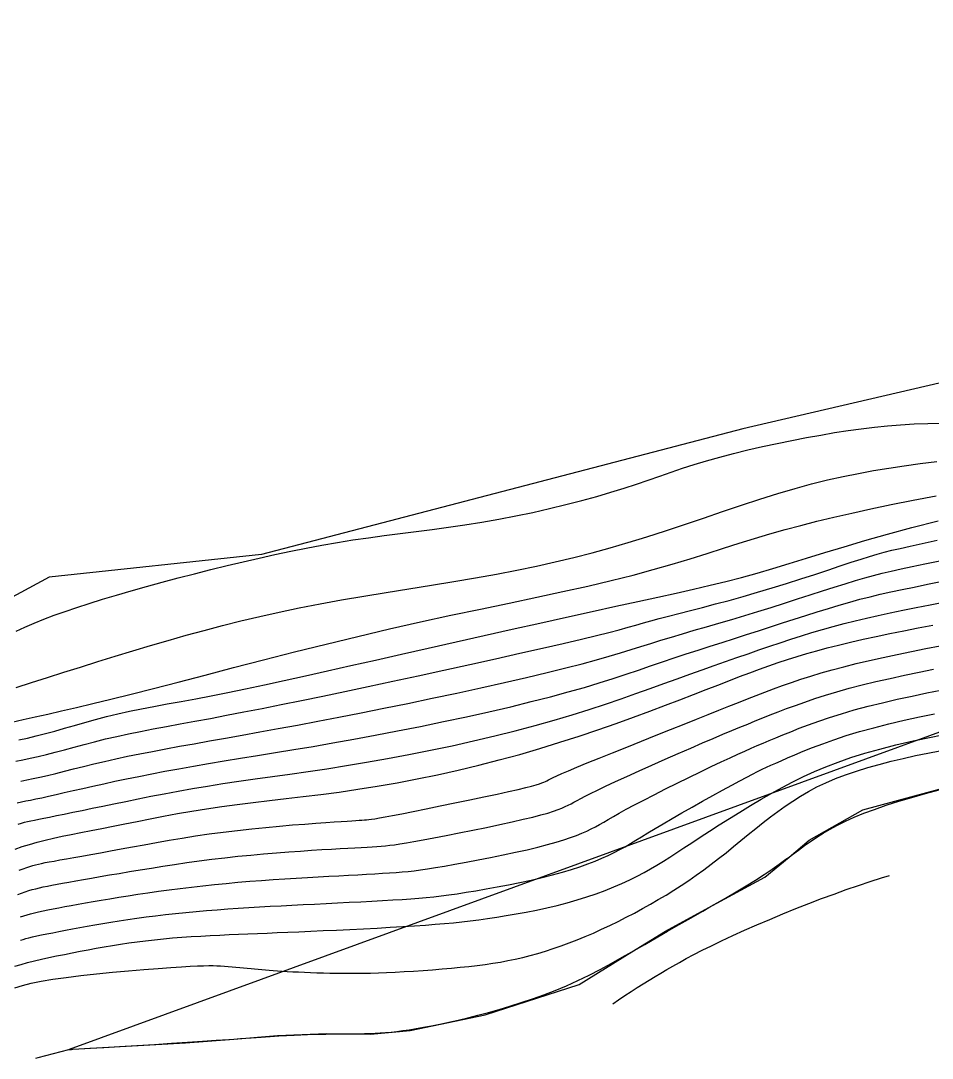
# Model space of a CAD drawing. Header units: metres. Extents: x -2219 to 435, y -3078 to 318.
# Drawn here: x 181.7 to 234.2, y 255.4 to 315.2 of the extents above; entities that cross this region are included whole.
import ezdxf

# ---------------------------------------------------------------- set-up
doc = ezdxf.new("R2010")
doc.units = ezdxf.units.M
for name, color, linetype in [('TERRAIN_BOUNDARY', 6, 'Continuous'), ('TERRAIN_CONTOUR_1M', 3, 'Continuous'), ('TERRAIN_CONTOUR_5M_SUPPLEMENT', 4, 'Continuous')]:
    doc.layers.add(name, color=color, linetype=linetype)

msp = doc.modelspace()

# ---------------------------------------------------------------- linework, layer by layer
at = {"layer": 'TERRAIN_BOUNDARY'}
msp.add_polyline3d([(334.466, 311.988, 0), (326.34, 311.064, 0), (319.276, 315.215, 0), (309.284, 313.622, 0), (283.816, 308.974, 0), (265.196, 302.536, 0), (256.381, 299.4, 0), (223.265, 291.711, 0), (195.534, 284.467, 0), (183.293, 283.155, 0), (172.734, 277.466, 0), (168.827, 278.773, 0), (157.385, 278.49, 0), (135.797, 277.305, 0)], dxfattribs=at)
at = {"layer": 'TERRAIN_CONTOUR_1M'}
for points in [[(301.819, 298.733, 17), (184.445, 255.95, 17), (184.67, 255.963, 17)], [(181.402, 280.043, 2), (181.906, 280.279, 2), (182.438, 280.511, 2), (182.999, 280.739, 2), (183.594, 280.966, 2), (184.225, 281.192, 2), (184.896, 281.42, 2), (185.61, 281.651, 2), (186.37, 281.886, 2), (187.176, 282.127, 2), (188.024, 282.372, 2), (188.906, 282.62, 2), (189.814, 282.867, 2), (190.741, 283.114, 2), (191.678, 283.357, 2), (192.62, 283.595, 2), (193.557, 283.826, 2), (194.484, 284.048, 2), (195.402, 284.261, 2), (196.311, 284.464, 2), (197.215, 284.656, 2), (198.114, 284.837, 2), (199.011, 285.006, 2), (199.907, 285.163, 2), (200.805, 285.306, 2), (201.705, 285.437, 2), (202.61, 285.558, 2), (203.522, 285.674, 2), (204.441, 285.789, 2), (205.369, 285.907, 2), (206.308, 286.033, 2), (207.258, 286.171, 2), (208.223, 286.325, 2), (209.201, 286.499, 2), (210.185, 286.69, 2), (211.165, 286.896, 2), (212.131, 287.114, 2), (213.074, 287.341, 2), (213.985, 287.575, 2), (214.854, 287.813, 2), (215.671, 288.052, 2), (216.431, 288.289, 2), (217.144, 288.524, 2), (217.822, 288.756, 2), (218.48, 288.986, 2), (219.131, 289.213, 2), (219.789, 289.436, 2), (220.467, 289.656, 2), (221.179, 289.872, 2), (221.935, 290.084, 2), (222.728, 290.291, 2), (223.55, 290.491, 2), (224.391, 290.683, 2), (225.241, 290.866, 2), (226.092, 291.039, 2), (226.933, 291.201, 2), (227.756, 291.35, 2), (228.553, 291.486, 2), (229.328, 291.607, 2), (230.09, 291.714, 2), (230.844, 291.806, 2), (231.597, 291.883, 2), (232.357, 291.944, 2), (233.131, 291.991, 2), (233.924, 292.021, 2), (234.743, 292.035, 2)], [(181.406, 276.803, 3), (182.29, 277.086, 3), (183.205, 277.379, 3), (184.148, 277.68, 3), (185.114, 277.986, 3), (186.1, 278.296, 3), (187.102, 278.606, 3), (188.116, 278.916, 3), (189.138, 279.221, 3), (190.165, 279.521, 3), (191.195, 279.813, 3), (192.231, 280.097, 3), (193.279, 280.372, 3), (194.346, 280.639, 3), (195.436, 280.898, 3), (196.556, 281.148, 3), (197.711, 281.39, 3), (198.908, 281.623, 3), (200.147, 281.848, 3), (201.421, 282.066, 3), (202.716, 282.279, 3), (204.021, 282.49, 3), (205.323, 282.699, 3), (206.608, 282.909, 3), (207.866, 283.122, 3), (209.083, 283.34, 3), (210.251, 283.563, 3), (211.374, 283.796, 3), (212.464, 284.039, 3), (213.529, 284.294, 3), (214.578, 284.564, 3), (215.622, 284.851, 3), (216.669, 285.157, 3), (217.729, 285.483, 3), (218.809, 285.831, 3), (219.902, 286.194, 3), (221.001, 286.566, 3), (222.097, 286.937, 3), (223.181, 287.301, 3), (224.244, 287.65, 3), (225.279, 287.977, 3), (226.277, 288.275, 3), (227.231, 288.537, 3), (228.151, 288.766, 3), (229.044, 288.966, 3), (229.922, 289.143, 3), (230.796, 289.301, 3), (231.674, 289.443, 3), (232.568, 289.576, 3), (233.487, 289.702, 3), (234.439, 289.827, 3)], [(181.145, 274.806, 4), (181.805, 274.956, 4), (182.494, 275.112, 4), (183.225, 275.279, 4), (184.013, 275.46, 4), (184.871, 275.661, 4), (185.815, 275.886, 4), (186.859, 276.14, 4), (188.017, 276.428, 4), (189.305, 276.754, 4), (190.732, 277.122, 4), (192.28, 277.524, 4), (193.928, 277.952, 4), (195.655, 278.397, 4), (197.438, 278.851, 4), (199.255, 279.305, 4), (201.085, 279.751, 4), (202.906, 280.179, 4), (204.698, 280.582, 4), (206.45, 280.963, 4), (208.155, 281.325, 4), (209.804, 281.671, 4), (211.39, 282.005, 4), (212.904, 282.33, 4), (214.339, 282.649, 4), (215.685, 282.966, 4), (216.939, 283.283, 4), (218.108, 283.6, 4), (219.203, 283.914, 4), (220.234, 284.224, 4), (221.213, 284.528, 4), (222.151, 284.824, 4), (223.059, 285.111, 4), (223.946, 285.386, 4), (224.825, 285.649, 4), (225.709, 285.901, 4), (226.609, 286.145, 4), (227.539, 286.384, 4), (228.511, 286.621, 4), (229.538, 286.858, 4), (230.634, 287.098, 4), (231.81, 287.344, 4), (233.073, 287.598, 4), (234.401, 287.856, 4)], [(181.371, 272.554, 6), (181.781, 272.635, 6), (182.211, 272.726, 6), (182.665, 272.828, 6), (183.145, 272.946, 6), (183.65, 273.078, 6), (184.181, 273.22, 6), (184.737, 273.371, 6), (185.317, 273.526, 6), (185.921, 273.683, 6), (186.548, 273.839, 6), (187.197, 273.991, 6), (187.869, 274.138, 6), (188.566, 274.28, 6), (189.294, 274.422, 6), (190.056, 274.565, 6), (190.856, 274.711, 6), (191.698, 274.865, 6), (192.587, 275.029, 6), (193.527, 275.205, 6), (194.52, 275.395, 6), (195.57, 275.601, 6), (196.676, 275.822, 6), (197.84, 276.059, 6), (199.062, 276.311, 6), (200.344, 276.58, 6), (201.687, 276.864, 6), (203.092, 277.165, 6), (204.554, 277.48, 6), (206.048, 277.806, 6), (207.544, 278.134, 6), (209.01, 278.459, 6), (210.415, 278.774, 6), (211.73, 279.072, 6), (212.924, 279.347, 6), (213.965, 279.592, 6), (214.833, 279.802, 6), (215.55, 279.982, 6), (216.148, 280.137, 6), (216.657, 280.275, 6), (217.111, 280.401, 6), (217.539, 280.522, 6), (217.975, 280.644, 6), (218.449, 280.773, 6), (218.987, 280.915, 6), (219.588, 281.07, 6), (220.245, 281.238, 6), (220.951, 281.421, 6), (221.698, 281.617, 6), (222.478, 281.827, 6), (223.285, 282.052, 6), (224.111, 282.29, 6), (224.949, 282.542, 6), (225.785, 282.802, 6), (226.609, 283.064, 6), (227.406, 283.323, 6), (228.165, 283.572, 6), (228.872, 283.805, 6), (229.515, 284.017, 6), (230.083, 284.201, 6), (230.568, 284.354, 6), (231.001, 284.483, 6), (231.415, 284.598, 6), (231.847, 284.708, 6), (232.331, 284.822, 6), (232.905, 284.95, 6), (233.602, 285.102, 6), (234.459, 285.288, 6)], [(181.662, 271.411, 7), (182.005, 271.48, 7), (182.374, 271.556, 7), (182.772, 271.643, 7), (183.206, 271.745, 7), (183.675, 271.86, 7), (184.178, 271.985, 7), (184.712, 272.119, 7), (185.278, 272.26, 7), (185.872, 272.404, 7), (186.494, 272.551, 7), (187.143, 272.697, 7), (187.817, 272.841, 7), (188.519, 272.984, 7), (189.251, 273.127, 7), (190.015, 273.271, 7), (190.815, 273.419, 7), (191.654, 273.57, 7), (192.533, 273.727, 7), (193.455, 273.892, 7), (194.424, 274.065, 7), (195.44, 274.247, 7), (196.504, 274.44, 7), (197.618, 274.645, 7), (198.782, 274.863, 7), (199.998, 275.096, 7), (201.268, 275.344, 7), (202.591, 275.609, 7), (203.966, 275.89, 7), (205.372, 276.184, 7), (206.783, 276.486, 7), (208.177, 276.791, 7), (209.527, 277.093, 7), (210.811, 277.387, 7), (212.002, 277.669, 7), (213.077, 277.932, 7), (214.019, 278.175, 7), (214.843, 278.398, 7), (215.57, 278.605, 7), (216.223, 278.8, 7), (216.824, 278.986, 7), (217.395, 279.167, 7), (217.96, 279.346, 7), (218.539, 279.527, 7), (219.151, 279.712, 7), (219.796, 279.903, 7), (220.47, 280.1, 7), (221.17, 280.303, 7), (221.89, 280.512, 7), (222.628, 280.728, 7), (223.379, 280.952, 7), (224.139, 281.183, 7), (224.904, 281.421, 7), (225.666, 281.662, 7), (226.418, 281.904, 7), (227.152, 282.141, 7), (227.86, 282.369, 7), (228.536, 282.585, 7), (229.17, 282.785, 7), (229.757, 282.964, 7), (230.293, 283.12, 7), (230.798, 283.258, 7), (231.299, 283.385, 7), (231.819, 283.509, 7), (232.385, 283.636, 7), (233.023, 283.773, 7), (233.757, 283.927, 7), (234.613, 284.105, 7)], [(181.452, 270.161, 8), (181.697, 270.216, 8), (181.953, 270.269, 8), (182.23, 270.324, 8), (182.536, 270.386, 8), (182.879, 270.458, 8), (183.267, 270.544, 8), (183.7, 270.641, 8), (184.174, 270.75, 8), (184.687, 270.868, 8), (185.238, 270.994, 8), (185.823, 271.126, 8), (186.441, 271.263, 8), (187.089, 271.402, 8), (187.765, 271.544, 8), (188.471, 271.687, 8), (189.207, 271.832, 8), (189.974, 271.978, 8), (190.775, 272.126, 8), (191.609, 272.275, 8), (192.478, 272.426, 8), (193.384, 272.579, 8), (194.327, 272.734, 8), (195.309, 272.893, 8), (196.332, 273.058, 8), (197.396, 273.231, 8), (198.502, 273.415, 8), (199.653, 273.612, 8), (200.848, 273.824, 8), (202.091, 274.052, 8), (203.378, 274.3, 8), (204.695, 274.563, 8), (206.023, 274.838, 8), (207.344, 275.122, 8), (208.639, 275.411, 8), (209.891, 275.701, 8), (211.081, 275.99, 8), (212.19, 276.273, 8), (213.205, 276.548, 8), (214.135, 276.814, 8), (214.992, 277.073, 8), (215.788, 277.325, 8), (216.537, 277.571, 8), (217.252, 277.812, 8), (217.945, 278.048, 8), (218.629, 278.28, 8), (219.314, 278.509, 8), (220.003, 278.736, 8), (220.695, 278.961, 8), (221.389, 279.184, 8), (222.083, 279.407, 8), (222.778, 279.629, 8), (223.473, 279.852, 8), (224.167, 280.075, 8), (224.859, 280.299, 8), (225.546, 280.523, 8), (226.226, 280.743, 8), (226.897, 280.959, 8), (227.556, 281.167, 8), (228.199, 281.366, 8), (228.825, 281.553, 8), (229.431, 281.726, 8), (230.017, 281.885, 8), (230.596, 282.033, 8), (231.182, 282.173, 8), (231.792, 282.31, 8), (232.44, 282.45, 8), (233.141, 282.595, 8), (233.912, 282.752, 8), (234.766, 282.923, 8)], [(181.514, 268.932, 9), (181.703, 268.992, 9), (181.88, 269.042, 9), (182.056, 269.085, 9), (182.244, 269.127, 9), (182.454, 269.169, 9), (182.698, 269.217, 9), (182.986, 269.273, 9), (183.329, 269.342, 9), (183.724, 269.423, 9), (184.17, 269.515, 9), (184.662, 269.617, 9), (185.198, 269.728, 9), (185.774, 269.848, 9), (186.387, 269.975, 9), (187.035, 270.108, 9), (187.714, 270.247, 9), (188.423, 270.39, 9), (189.163, 270.537, 9), (189.934, 270.685, 9), (190.734, 270.833, 9), (191.564, 270.98, 9), (192.424, 271.125, 9), (193.313, 271.266, 9), (194.231, 271.403, 9), (195.179, 271.539, 9), (196.16, 271.676, 9), (197.174, 271.818, 9), (198.222, 271.967, 9), (199.307, 272.128, 9), (200.429, 272.303, 9), (201.591, 272.496, 9), (202.79, 272.709, 9), (204.018, 272.941, 9), (205.263, 273.19, 9), (206.511, 273.453, 9), (207.751, 273.729, 9), (208.971, 274.016, 9), (210.159, 274.312, 9), (211.302, 274.614, 9), (212.391, 274.921, 9), (213.427, 275.231, 9), (214.414, 275.541, 9), (215.354, 275.85, 9), (216.251, 276.156, 9), (217.108, 276.456, 9), (217.93, 276.749, 9), (218.718, 277.033, 9), (219.478, 277.306, 9), (220.211, 277.569, 9), (220.92, 277.822, 9), (221.607, 278.066, 9), (222.276, 278.302, 9), (222.928, 278.53, 9), (223.567, 278.752, 9), (224.195, 278.968, 9), (224.814, 279.178, 9), (225.426, 279.383, 9), (226.035, 279.583, 9), (226.643, 279.777, 9), (227.251, 279.965, 9), (227.863, 280.146, 9), (228.48, 280.321, 9), (229.106, 280.489, 9), (229.742, 280.651, 9), (230.394, 280.807, 9), (231.066, 280.96, 9), (231.764, 281.112, 9), (232.494, 281.264, 9), (233.259, 281.418, 9), (234.066, 281.576, 9), (234.92, 281.741, 9)], [(181.58, 266.274, 11), (181.807, 266.361, 11), (182.012, 266.435, 11), (182.194, 266.497, 11), (182.361, 266.55, 11), (182.522, 266.595, 11), (182.688, 266.636, 11), (182.867, 266.676, 11), (183.071, 266.716, 11), (183.307, 266.76, 11), (183.586, 266.81, 11), (183.915, 266.869, 11), (184.295, 266.936, 11), (184.721, 267.012, 11), (185.191, 267.096, 11), (185.703, 267.188, 11), (186.253, 267.287, 11), (186.838, 267.393, 11), (187.457, 267.507, 11), (188.105, 267.626, 11), (188.782, 267.75, 11), (189.484, 267.877, 11), (190.212, 268.004, 11), (190.961, 268.13, 11), (191.732, 268.252, 11), (192.521, 268.368, 11), (193.327, 268.477, 11), (194.147, 268.577, 11), (194.969, 268.667, 11), (195.78, 268.748, 11), (196.569, 268.821, 11), (197.321, 268.885, 11), (198.025, 268.942, 11), (198.667, 268.99, 11), (199.235, 269.031, 11), (199.72, 269.065, 11), (200.127, 269.093, 11), (200.465, 269.115, 11), (200.745, 269.133, 11), (200.975, 269.147, 11), (201.165, 269.158, 11), (201.324, 269.168, 11), (201.461, 269.177, 11), (201.588, 269.186, 11), (201.72, 269.198, 11), (201.875, 269.217, 11), (202.071, 269.247, 11), (202.325, 269.29, 11), (202.655, 269.35, 11), (203.078, 269.431, 11), (203.611, 269.535, 11), (204.266, 269.666, 11), (205.016, 269.817, 11), (205.832, 269.983, 11), (206.681, 270.158, 11), (207.532, 270.334, 11), (208.352, 270.507, 11), (209.11, 270.668, 11), (209.775, 270.813, 11), (210.321, 270.937, 11), (210.757, 271.04, 11), (211.098, 271.125, 11), (211.357, 271.196, 11), (211.552, 271.256, 11), (211.695, 271.306, 11), (211.803, 271.351, 11), (211.891, 271.393, 11), (211.972, 271.436, 11), (212.064, 271.484, 11), (212.182, 271.543, 11), (212.342, 271.62, 11), (212.558, 271.719, 11), (212.847, 271.847, 11), (213.225, 272.009, 11), (213.708, 272.211, 11), (214.303, 272.457, 11), (214.996, 272.738, 11), (215.762, 273.048, 11), (216.578, 273.377, 11), (217.421, 273.715, 11), (218.268, 274.054, 11), (219.096, 274.385, 11), (219.88, 274.699, 11), (220.604, 274.99, 11), (221.27, 275.257, 11), (221.888, 275.504, 11), (222.465, 275.734, 11), (223.009, 275.95, 11), (223.531, 276.154, 11), (224.037, 276.351, 11), (224.537, 276.542, 11), (225.038, 276.73, 11), (225.547, 276.916, 11), (226.069, 277.1, 11), (226.611, 277.283, 11), (227.177, 277.464, 11), (227.775, 277.645, 11), (228.408, 277.825, 11), (229.084, 278.005, 11), (229.805, 278.185, 11), (230.564, 278.363, 11), (231.354, 278.54, 11), (232.164, 278.713, 11), (232.986, 278.883, 11), (233.811, 279.047, 11), (234.63, 279.204, 11)], [(181.486, 264.883, 12), (181.705, 264.964, 12), (181.917, 265.037, 12), (182.122, 265.102, 12), (182.324, 265.162, 12), (182.527, 265.217, 12), (182.738, 265.268, 12), (182.96, 265.317, 12), (183.2, 265.367, 12), (183.462, 265.418, 12), (183.753, 265.472, 12), (184.078, 265.531, 12), (184.441, 265.597, 12), (184.841, 265.668, 12), (185.276, 265.744, 12), (185.746, 265.826, 12), (186.248, 265.913, 12), (186.781, 266.005, 12), (187.343, 266.1, 12), (187.933, 266.2, 12), (188.548, 266.302, 12), (189.188, 266.407, 12), (189.849, 266.512, 12), (190.53, 266.617, 12), (191.229, 266.719, 12), (191.944, 266.818, 12), (192.673, 266.912, 12), (193.413, 267, 12), (194.163, 267.081, 12), (194.914, 267.154, 12), (195.659, 267.221, 12), (196.39, 267.281, 12), (197.1, 267.335, 12), (197.78, 267.384, 12), (198.422, 267.427, 12), (199.018, 267.465, 12), (199.563, 267.498, 12), (200.058, 267.528, 12), (200.507, 267.554, 12), (200.913, 267.577, 12), (201.281, 267.598, 12), (201.613, 267.617, 12), (201.913, 267.635, 12), (202.186, 267.652, 12), (202.436, 267.669, 12), (202.678, 267.689, 12), (202.927, 267.715, 12), (203.2, 267.749, 12), (203.513, 267.794, 12), (203.881, 267.854, 12), (204.32, 267.93, 12), (204.847, 268.026, 12), (205.47, 268.144, 12), (206.172, 268.279, 12), (206.927, 268.428, 12), (207.709, 268.586, 12), (208.495, 268.747, 12), (209.258, 268.909, 12), (209.975, 269.065, 12), (210.618, 269.212, 12), (211.171, 269.345, 12), (211.636, 269.466, 12), (212.026, 269.576, 12), (212.35, 269.677, 12), (212.62, 269.771, 12), (212.846, 269.86, 12), (213.04, 269.945, 12), (213.212, 270.028, 12), (213.373, 270.112, 12), (213.536, 270.201, 12), (213.717, 270.3, 12), (213.928, 270.414, 12), (214.184, 270.549, 12), (214.499, 270.708, 12), (214.887, 270.899, 12), (215.362, 271.125, 12), (215.931, 271.389, 12), (216.581, 271.685, 12), (217.288, 272.004, 12), (218.032, 272.335, 12), (218.792, 272.671, 12), (219.547, 273.002, 12), (220.274, 273.319, 12), (220.952, 273.612, 12), (221.567, 273.876, 12), (222.123, 274.111, 12), (222.631, 274.325, 12), (223.103, 274.52, 12), (223.55, 274.703, 12), (223.983, 274.878, 12), (224.412, 275.05, 12), (224.851, 275.223, 12), (225.307, 275.402, 12), (225.787, 275.588, 12), (226.294, 275.777, 12), (226.833, 275.97, 12), (227.408, 276.166, 12), (228.023, 276.363, 12), (228.681, 276.561, 12), (229.387, 276.758, 12), (230.143, 276.953, 12), (230.937, 277.145, 12), (231.758, 277.332, 12), (232.591, 277.514, 12), (233.425, 277.688, 12), (234.245, 277.853, 12)], [(181.644, 263.59, 13), (181.832, 263.653, 13), (182.026, 263.713, 13), (182.232, 263.77, 13), (182.454, 263.827, 13), (182.694, 263.883, 13), (182.953, 263.94, 13), (183.232, 263.999, 13), (183.532, 264.059, 13), (183.854, 264.12, 13), (184.2, 264.185, 13), (184.57, 264.253, 13), (184.966, 264.324, 13), (185.386, 264.399, 13), (185.831, 264.477, 13), (186.301, 264.557, 13), (186.793, 264.639, 13), (187.309, 264.723, 13), (187.848, 264.807, 13), (188.409, 264.893, 13), (188.992, 264.978, 13), (189.594, 265.064, 13), (190.214, 265.147, 13), (190.849, 265.229, 13), (191.497, 265.309, 13), (192.156, 265.385, 13), (192.824, 265.457, 13), (193.499, 265.524, 13), (194.178, 265.585, 13), (194.859, 265.642, 13), (195.538, 265.694, 13), (196.212, 265.741, 13), (196.879, 265.785, 13), (197.535, 265.826, 13), (198.177, 265.863, 13), (198.802, 265.899, 13), (199.407, 265.932, 13), (199.99, 265.963, 13), (200.549, 265.993, 13), (201.082, 266.021, 13), (201.586, 266.049, 13), (202.061, 266.075, 13), (202.503, 266.101, 13), (202.91, 266.127, 13), (203.284, 266.153, 13), (203.635, 266.181, 13), (203.979, 266.213, 13), (204.329, 266.252, 13), (204.7, 266.299, 13), (205.107, 266.358, 13), (205.563, 266.43, 13), (206.082, 266.517, 13), (206.675, 266.622, 13), (207.327, 266.741, 13), (208.021, 266.873, 13), (208.737, 267.014, 13), (209.458, 267.161, 13), (210.165, 267.311, 13), (210.839, 267.461, 13), (211.462, 267.61, 13), (212.02, 267.753, 13), (212.515, 267.892, 13), (212.954, 268.027, 13), (213.343, 268.158, 13), (213.689, 268.287, 13), (213.998, 268.413, 13), (214.277, 268.539, 13), (214.533, 268.663, 13), (214.773, 268.788, 13), (215.008, 268.918, 13), (215.251, 269.056, 13), (215.515, 269.208, 13), (215.81, 269.378, 13), (216.151, 269.57, 13), (216.549, 269.789, 13), (217.016, 270.039, 13), (217.56, 270.322, 13), (218.165, 270.632, 13), (218.814, 270.959, 13), (219.487, 271.294, 13), (220.163, 271.628, 13), (220.825, 271.95, 13), (221.452, 272.252, 13), (222.024, 272.525, 13), (222.529, 272.762, 13), (222.975, 272.966, 13), (223.374, 273.146, 13), (223.741, 273.307, 13), (224.09, 273.456, 13), (224.435, 273.601, 13), (224.788, 273.748, 13), (225.165, 273.905, 13), (225.576, 274.075, 13), (226.027, 274.259, 13), (226.519, 274.455, 13), (227.056, 274.658, 13), (227.639, 274.868, 13), (228.27, 275.082, 13), (228.954, 275.297, 13), (229.691, 275.511, 13), (230.481, 275.722, 13), (231.31, 275.927, 13), (232.162, 276.125, 13), (233.018, 276.314, 13), (233.863, 276.493, 13), (234.679, 276.659, 13)], [(181.657, 262.252, 14), (181.802, 262.298, 14), (181.959, 262.343, 14), (182.136, 262.389, 14), (182.342, 262.437, 14), (182.584, 262.491, 14), (182.861, 262.55, 14), (183.168, 262.613, 14), (183.504, 262.68, 14), (183.864, 262.75, 14), (184.246, 262.823, 14), (184.647, 262.898, 14), (185.063, 262.975, 14), (185.491, 263.052, 14), (185.932, 263.131, 14), (186.386, 263.209, 14), (186.855, 263.287, 14), (187.339, 263.365, 14), (187.838, 263.44, 14), (188.353, 263.514, 14), (188.886, 263.586, 14), (189.435, 263.655, 14), (190, 263.72, 14), (190.578, 263.783, 14), (191.167, 263.842, 14), (191.765, 263.898, 14), (192.369, 263.951, 14), (192.976, 264.001, 14), (193.585, 264.047, 14), (194.194, 264.09, 14), (194.804, 264.129, 14), (195.417, 264.166, 14), (196.034, 264.201, 14), (196.658, 264.235, 14), (197.29, 264.268, 14), (197.932, 264.3, 14), (198.585, 264.332, 14), (199.251, 264.365, 14), (199.922, 264.398, 14), (200.591, 264.432, 14), (201.25, 264.466, 14), (201.892, 264.5, 14), (202.509, 264.534, 14), (203.092, 264.568, 14), (203.634, 264.602, 14), (204.132, 264.636, 14), (204.593, 264.672, 14), (205.031, 264.71, 14), (205.458, 264.754, 14), (205.888, 264.804, 14), (206.333, 264.862, 14), (206.805, 264.929, 14), (207.318, 265.009, 14), (207.88, 265.1, 14), (208.483, 265.204, 14), (209.115, 265.318, 14), (209.765, 265.442, 14), (210.421, 265.574, 14), (211.071, 265.713, 14), (211.704, 265.858, 14), (212.306, 266.008, 14), (212.87, 266.161, 14), (213.394, 266.318, 14), (213.882, 266.477, 14), (214.335, 266.639, 14), (214.757, 266.802, 14), (215.149, 266.967, 14), (215.514, 267.132, 14), (215.854, 267.298, 14), (216.173, 267.465, 14), (216.48, 267.635, 14), (216.786, 267.813, 14), (217.101, 268.002, 14), (217.437, 268.207, 14), (217.803, 268.431, 14), (218.211, 268.679, 14), (218.67, 268.953, 14), (219.188, 269.255, 14), (219.75, 269.579, 14), (220.341, 269.915, 14), (220.941, 270.253, 14), (221.535, 270.584, 14), (222.103, 270.898, 14), (222.63, 271.186, 14), (223.096, 271.438, 14), (223.492, 271.648, 14), (223.827, 271.821, 14), (224.117, 271.966, 14), (224.38, 272.093, 14), (224.631, 272.209, 14), (224.887, 272.325, 14), (225.164, 272.447, 14), (225.479, 272.586, 14), (225.846, 272.748, 14), (226.267, 272.931, 14), (226.744, 273.132, 14), (227.278, 273.346, 14), (227.869, 273.57, 14), (228.518, 273.8, 14), (229.227, 274.033, 14), (229.994, 274.264, 14), (230.819, 274.49, 14), (231.683, 274.708, 14), (232.566, 274.917, 14), (233.446, 275.115, 14), (234.301, 275.298, 14)], [(181.317, 259.5, 16), (181.761, 259.636, 16), (182.264, 259.764, 16), (182.843, 259.884, 16), (183.513, 259.998, 16), (184.284, 260.107, 16), (185.134, 260.211, 16), (186.034, 260.309, 16), (186.957, 260.4, 16), (187.874, 260.483, 16), (188.757, 260.557, 16), (189.576, 260.621, 16), (190.304, 260.674, 16), (190.919, 260.715, 16), (191.429, 260.746, 16), (191.851, 260.767, 16), (192.2, 260.78, 16), (192.492, 260.785, 16), (192.742, 260.784, 16), (192.966, 260.777, 16), (193.179, 260.767, 16), (193.395, 260.753, 16), (193.614, 260.736, 16), (193.836, 260.717, 16), (194.059, 260.697, 16), (194.281, 260.676, 16), (194.501, 260.654, 16), (194.718, 260.632, 16), (194.93, 260.61, 16), (195.137, 260.59, 16), (195.341, 260.571, 16), (195.547, 260.552, 16), (195.757, 260.534, 16), (195.977, 260.516, 16), (196.209, 260.499, 16), (196.458, 260.482, 16), (196.726, 260.466, 16), (197.018, 260.449, 16), (197.331, 260.432, 16), (197.661, 260.417, 16), (198.007, 260.401, 16), (198.363, 260.387, 16), (198.728, 260.375, 16), (199.098, 260.363, 16), (199.471, 260.354, 16), (199.843, 260.347, 16), (200.218, 260.342, 16), (200.6, 260.34, 16), (200.992, 260.341, 16), (201.398, 260.347, 16), (201.822, 260.356, 16), (202.268, 260.369, 16), (202.739, 260.387, 16), (203.238, 260.411, 16), (203.76, 260.439, 16), (204.297, 260.472, 16), (204.844, 260.509, 16), (205.393, 260.549, 16), (205.938, 260.593, 16), (206.473, 260.639, 16), (206.99, 260.689, 16), (207.484, 260.74, 16), (207.959, 260.795, 16), (208.416, 260.854, 16), (208.861, 260.918, 16), (209.296, 260.99, 16), (209.726, 261.07, 16), (210.153, 261.158, 16), (210.582, 261.257, 16), (211.015, 261.367, 16), (211.454, 261.489, 16), (211.897, 261.623, 16), (212.346, 261.767, 16), (212.799, 261.924, 16), (213.256, 262.091, 16), (213.719, 262.271, 16), (214.185, 262.461, 16), (214.655, 262.663, 16), (215.128, 262.876, 16), (215.603, 263.099, 16), (216.077, 263.33, 16), (216.55, 263.569, 16), (217.02, 263.814, 16), (217.485, 264.066, 16), (217.944, 264.323, 16), (218.397, 264.585, 16), (218.843, 264.852, 16), (219.284, 265.125, 16), (219.72, 265.405, 16), (220.153, 265.693, 16), (220.584, 265.991, 16), (221.013, 266.299, 16), (221.441, 266.619, 16), (221.87, 266.95, 16), (222.299, 267.29, 16), (222.728, 267.637, 16), (223.156, 267.986, 16), (223.584, 268.336, 16), (224.011, 268.682, 16), (224.436, 269.021, 16), (224.859, 269.351, 16), (225.281, 269.669, 16), (225.707, 269.975, 16), (226.14, 270.267, 16), (226.587, 270.548, 16), (227.051, 270.817, 16), (227.539, 271.074, 16), (228.056, 271.32, 16), (228.606, 271.554, 16), (229.192, 271.777, 16), (229.812, 271.988, 16), (230.46, 272.189, 16), (231.129, 272.378, 16), (231.816, 272.557, 16), (232.513, 272.724, 16), (233.217, 272.879, 16), (233.922, 273.024, 16), (234.622, 273.157, 16)], [(225.93, 267.041, 17), (227.08, 268.005, 17), (230.177, 269.757, 17), (237.341, 271.689, 17), (241.898, 272.302, 17), (243.81, 272.513, 17)], [(225.93, 267.041, 17), (226.121, 267.182, 17), (226.475, 267.443, 17), (226.823, 267.696, 17), (227.172, 267.942, 17), (227.53, 268.182, 17), (227.904, 268.417, 17), (228.3, 268.648, 17), (228.725, 268.877, 17), (229.186, 269.104, 17), (229.69, 269.331, 17), (230.244, 269.558, 17), (230.855, 269.787, 17), (231.526, 270.018, 17), (232.247, 270.249, 17), (233.006, 270.477, 17), (233.789, 270.699, 17), (234.584, 270.912, 17)], [(221.306, 264.123, 17), (221.62, 264.301, 17), (222.264, 264.67, 17), (222.882, 265.029, 17), (223.465, 265.377, 17), (224.006, 265.711, 17), (224.5, 266.031, 17), (224.951, 266.337, 17), (225.366, 266.63, 17), (225.754, 266.911, 17), (225.93, 267.041, 17)], [(221.306, 264.123, 17), (224.538, 265.873, 17), (225.93, 267.041, 17)], [(215.77, 258.581, 18), (216.097, 258.814, 18), (216.463, 259.064, 18), (216.824, 259.3, 18), (217.179, 259.525, 18), (217.528, 259.74, 18), (217.872, 259.948, 18), (218.212, 260.152, 18), (218.548, 260.354, 18), (218.888, 260.556, 18), (219.24, 260.761, 18), (219.612, 260.973, 18), (220.011, 261.193, 18), (220.446, 261.424, 18), (220.926, 261.67, 18), (221.457, 261.933, 18), (222.046, 262.214, 18), (222.686, 262.511, 18), (223.367, 262.819, 18), (224.081, 263.132, 18), (224.817, 263.448, 18), (225.567, 263.762, 18), (226.32, 264.068, 18), (227.069, 264.363, 18), (227.804, 264.644, 18), (228.524, 264.909, 18), (229.23, 265.16, 18), (229.922, 265.398, 18), (230.599, 265.623, 18), (231.262, 265.837, 18), (231.719, 265.981, 18)], [(216.878, 261.58, 17), (216.966, 261.63, 17), (217.613, 262.007, 17), (218.267, 262.389, 17), (218.93, 262.774, 17), (219.604, 263.16, 17), (220.282, 263.545, 17), (220.957, 263.926, 17), (221.306, 264.123, 17)], [(216.878, 261.58, 17), (218.803, 262.768, 17), (221.306, 264.123, 17)], [(200.446, 256.852, 17), (200.54, 256.853, 17), (200.856, 256.856, 17), (201.168, 256.86, 17), (201.476, 256.866, 17), (201.779, 256.875, 17), (202.079, 256.888, 17), (202.379, 256.906, 17), (202.684, 256.929, 17), (202.999, 256.958, 17), (203.328, 256.995, 17), (203.675, 257.04, 17), (204.045, 257.094, 17), (204.442, 257.158, 17), (204.87, 257.233, 17), (205.329, 257.319, 17), (205.815, 257.416, 17), (206.328, 257.526, 17), (206.866, 257.647, 17), (207.426, 257.781, 17), (208.006, 257.928, 17), (208.605, 258.087, 17), (209.222, 258.26, 17), (209.852, 258.447, 17), (210.493, 258.65, 17), (211.142, 258.868, 17), (211.796, 259.103, 17), (212.452, 259.356, 17), (213.108, 259.627, 17), (213.759, 259.918, 17), (214.405, 260.23, 17), (215.046, 260.559, 17), (215.685, 260.904, 17), (216.324, 261.262, 17), (216.878, 261.58, 17)], [(200.446, 256.852, 17), (201.823, 256.837, 17), (204.101, 257.041, 17), (208.425, 257.946, 17), (213.832, 259.699, 17), (216.878, 261.58, 17)], [(184.67, 255.963, 17), (185.007, 255.983, 17), (185.64, 256.02, 17), (186.441, 256.068, 17), (187.361, 256.123, 17), (188.353, 256.184, 17), (189.368, 256.247, 17), (190.356, 256.31, 17), (191.28, 256.37, 17), (192.133, 256.428, 17), (192.921, 256.483, 17), (193.648, 256.534, 17), (193.948, 256.555, 17)], [(184.67, 255.963, 17), (191.149, 256.338, 17), (193.948, 256.555, 17)], [(193.948, 256.555, 17), (196.447, 256.749, 17), (199.281, 256.866, 17), (200.446, 256.852, 17)], [(193.948, 256.555, 17), (194.318, 256.581, 17), (194.937, 256.625, 17), (195.508, 256.665, 17), (196.037, 256.7, 17), (196.526, 256.731, 17), (196.982, 256.757, 17), (197.407, 256.78, 17), (197.807, 256.798, 17), (198.185, 256.813, 17), (198.546, 256.826, 17), (198.893, 256.835, 17), (199.232, 256.841, 17), (199.566, 256.846, 17), (199.895, 256.849, 17), (200.22, 256.851, 17), (200.446, 256.852, 17)], [(182.528, 255.448, 17), (182.67, 255.486, 17), (184.44, 255.95, 17), (184.591, 255.959, 17), (184.67, 255.963, 17)]]:
    msp.add_polyline3d(points, dxfattribs=at)
at = {"layer": 'TERRAIN_CONTOUR_5M_SUPPLEMENT'}
for points in [[(181.557, 273.791, 5), (182.049, 273.895, 5), (182.558, 274.013, 5), (183.083, 274.148, 5), (183.626, 274.296, 5), (184.185, 274.456, 5), (184.763, 274.622, 5), (185.357, 274.792, 5), (185.97, 274.961, 5), (186.602, 275.127, 5), (187.251, 275.286, 5), (187.921, 275.435, 5), (188.614, 275.577, 5), (189.338, 275.717, 5), (190.097, 275.858, 5), (190.897, 276.004, 5), (191.743, 276.16, 5), (192.642, 276.33, 5), (193.598, 276.517, 5), (194.617, 276.726, 5), (195.7, 276.955, 5), (196.848, 277.204, 5), (198.062, 277.473, 5), (199.342, 277.759, 5), (200.69, 278.064, 5), (202.107, 278.384, 5), (203.592, 278.721, 5), (205.144, 279.071, 5), (206.742, 279.431, 5), (208.362, 279.795, 5), (209.981, 280.157, 5), (211.573, 280.513, 5), (213.116, 280.855, 5), (214.586, 281.181, 5), (215.957, 281.482, 5), (217.214, 281.757, 5), (218.368, 282.01, 5), (219.434, 282.246, 5), (220.432, 282.472, 5), (221.378, 282.694, 5), (222.29, 282.918, 5), (223.186, 283.151, 5), (224.084, 283.398, 5), (224.999, 283.664, 5), (225.945, 283.95, 5), (226.936, 284.255, 5), (227.984, 284.577, 5), (229.102, 284.916, 5), (230.302, 285.269, 5), (231.597, 285.637, 5), (233.001, 286.018, 5), (234.517, 286.409, 5)], [(181.343, 267.498, 10), (181.749, 267.637, 10), (182.169, 267.768, 10), (182.606, 267.892, 10), (183.064, 268.009, 10), (183.544, 268.122, 10), (184.047, 268.232, 10), (184.576, 268.341, 10), (185.132, 268.452, 10), (185.717, 268.566, 10), (186.333, 268.686, 10), (186.98, 268.814, 10), (187.662, 268.95, 10), (188.375, 269.094, 10), (189.12, 269.242, 10), (189.893, 269.391, 10), (190.693, 269.54, 10), (191.519, 269.685, 10), (192.369, 269.824, 10), (193.241, 269.954, 10), (194.134, 270.073, 10), (195.049, 270.185, 10), (195.988, 270.294, 10), (196.952, 270.404, 10), (197.942, 270.519, 10), (198.961, 270.644, 10), (200.01, 270.783, 10), (201.09, 270.94, 10), (202.202, 271.119, 10), (203.342, 271.319, 10), (204.502, 271.541, 10), (205.678, 271.784, 10), (206.863, 272.047, 10), (208.052, 272.331, 10), (209.237, 272.633, 10), (210.415, 272.955, 10), (211.578, 273.294, 10), (212.72, 273.647, 10), (213.836, 274.009, 10), (214.919, 274.375, 10), (215.964, 274.74, 10), (216.964, 275.101, 10), (217.915, 275.451, 10), (218.808, 275.787, 10), (219.642, 276.104, 10), (220.418, 276.402, 10), (221.145, 276.683, 10), (221.826, 276.948, 10), (222.469, 277.196, 10), (223.079, 277.431, 10), (223.661, 277.652, 10), (224.222, 277.86, 10), (224.769, 278.057, 10), (225.307, 278.244, 10), (225.844, 278.423, 10), (226.389, 278.595, 10), (226.947, 278.762, 10), (227.527, 278.926, 10), (228.135, 279.089, 10), (228.78, 279.252, 10), (229.466, 279.416, 10), (230.191, 279.582, 10), (230.95, 279.748, 10), (231.737, 279.913, 10), (232.548, 280.078, 10), (233.378, 280.241, 10), (234.221, 280.401, 10)], [(181.329, 260.754, 15), (181.683, 260.858, 15), (182.056, 260.959, 15), (182.448, 261.058, 15), (182.86, 261.155, 15), (183.287, 261.25, 15), (183.726, 261.343, 15), (184.176, 261.434, 15), (184.632, 261.523, 15), (185.093, 261.61, 15), (185.555, 261.696, 15), (186.016, 261.78, 15), (186.478, 261.862, 15), (186.942, 261.942, 15), (187.41, 262.018, 15), (187.884, 262.09, 15), (188.366, 262.158, 15), (188.858, 262.221, 15), (189.362, 262.279, 15), (189.879, 262.331, 15), (190.406, 262.377, 15), (190.943, 262.418, 15), (191.486, 262.455, 15), (192.033, 262.488, 15), (192.581, 262.518, 15), (193.128, 262.545, 15), (193.671, 262.57, 15), (194.21, 262.594, 15), (194.749, 262.617, 15), (195.296, 262.639, 15), (195.856, 262.662, 15), (196.437, 262.685, 15), (197.045, 262.71, 15), (197.686, 262.737, 15), (198.369, 262.766, 15), (199.094, 262.798, 15), (199.854, 262.833, 15), (200.633, 262.871, 15), (201.419, 262.91, 15), (202.198, 262.951, 15), (202.956, 262.992, 15), (203.681, 263.035, 15), (204.359, 263.077, 15), (204.979, 263.12, 15), (205.55, 263.163, 15), (206.083, 263.208, 15), (206.588, 263.256, 15), (207.076, 263.308, 15), (207.559, 263.366, 15), (208.048, 263.429, 15), (208.553, 263.5, 15), (209.084, 263.578, 15), (209.638, 263.666, 15), (210.21, 263.763, 15), (210.793, 263.87, 15), (211.385, 263.987, 15), (211.978, 264.115, 15), (212.568, 264.254, 15), (213.15, 264.406, 15), (213.719, 264.57, 15), (214.273, 264.744, 15), (214.81, 264.928, 15), (215.328, 265.12, 15), (215.825, 265.318, 15), (216.3, 265.52, 15), (216.751, 265.726, 15), (217.175, 265.933, 15), (217.573, 266.141, 15), (217.952, 266.352, 15), (218.32, 266.57, 15), (218.688, 266.797, 15), (219.063, 267.037, 15), (219.455, 267.293, 15), (219.872, 267.568, 15), (220.324, 267.866, 15), (220.817, 268.189, 15), (221.347, 268.532, 15), (221.907, 268.89, 15), (222.491, 269.258, 15), (223.092, 269.629, 15), (223.703, 270, 15), (224.319, 270.364, 15), (224.931, 270.716, 15), (225.537, 271.051, 15), (226.144, 271.37, 15), (226.759, 271.674, 15), (227.393, 271.965, 15), (228.054, 272.243, 15), (228.753, 272.51, 15), (229.498, 272.768, 15), (230.298, 273.017, 15), (231.161, 273.259, 15), (232.087, 273.495, 15), (233.074, 273.726, 15), (234.12, 273.954, 15), (235.223, 274.179, 15)]]:
    msp.add_polyline3d(points, dxfattribs=at)

doc.saveas('drawing.dxf')
